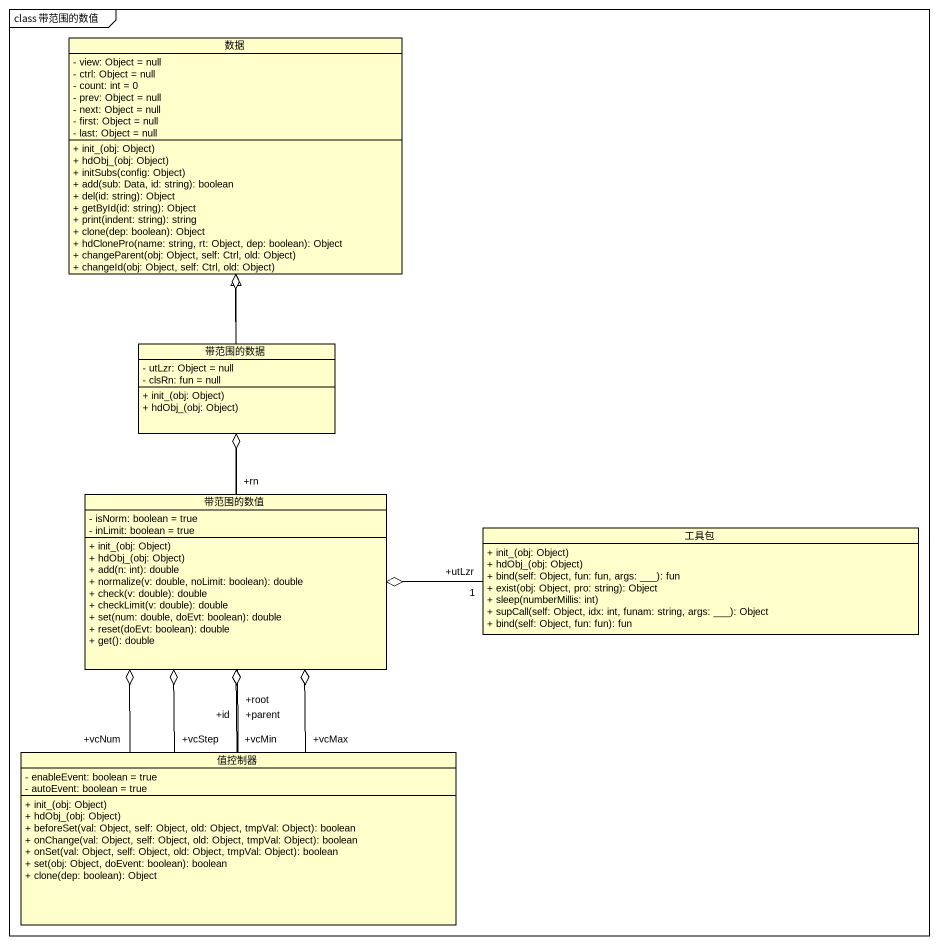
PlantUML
@startuml
mainframe class 带范围的数值
hide circle
hide empty members
skinparam classAttributeIconSize 0
class 数据 {
  - view: Object = null
  - ctrl: Object = null
  - count: int = 0
  - prev: Object = null
  - next: Object = null
  - first: Object = null
  - last: Object = null
  + init_(obj: Object)
  + hdObj_(obj: Object)
  + initSubs(config: Object)
  + add(sub: Data, id: string): boolean
  + del(id: string): Object
  + getById(id: string): Object
  + print(indent: string): string
  + clone(dep: boolean): Object
  + hdClonePro(name: string, rt: Object, dep: boolean): Object
  + changeParent(obj: Object, self: Ctrl, old: Object)
  + changeId(obj: Object, self: Ctrl, old: Object)
}
class 带范围的数据 {
  - utLzr: Object = null
  - clsRn: fun = null
  + init_(obj: Object)
  + hdObj_(obj: Object)
}
class 带范围的数值 {
  - isNorm: boolean = true
  - inLimit: boolean = true
  + init_(obj: Object)
  + hdObj_(obj: Object)
  + add(n: int): double
  + normalize(v: double, noLimit: boolean): double
  + check(v: double): double
  + checkLimit(v: double): double
  + set(num: double, doEvt: boolean): double
  + reset(doEvt: boolean): double
  + get(): double
}
class 工具包 {
  + init_(obj: Object)
  + hdObj_(obj: Object)
  + bind(self: Object, fun: fun, args: ___): fun
  + exist(obj: Object, pro: string): Object
  + sleep(numberMillis: int)
  + supCall(self: Object, idx: int, funam: string, args: ___): Object
  + bind(self: Object, fun: fun): fun
}
class 值控制器 {
  - enableEvent: boolean = true
  - autoEvent: boolean = true
  + init_(obj: Object)
  + hdObj_(obj: Object)
  + beforeSet(val: Object, self: Object, old: Object, tmpVal: Object): boolean
  + onChange(val: Object, self: Object, old: Object, tmpVal: Object): boolean
  + onSet(val: Object, self: Object, old: Object, tmpVal: Object): boolean
  + set(obj: Object, doEvent: boolean): boolean
  + clone(dep: boolean): Object
}
带范围的数据 -up-|> 数据
带范围的数值 "+rn" -up-o 带范围的数据
工具包 "+utLzr\n1" -left-o 带范围的数值
值控制器 "+parent" -up-o 数据
值控制器 "+id" -up-o 数据
值控制器 "+root" -up-o 数据
值控制器 "+vcMax" -up-o 带范围的数值
值控制器 "+vcNum" -up-o 带范围的数值
值控制器 "+vcStep" -up-o 带范围的数值
值控制器 "+vcMin" -up-o 带范围的数值
@enduml
